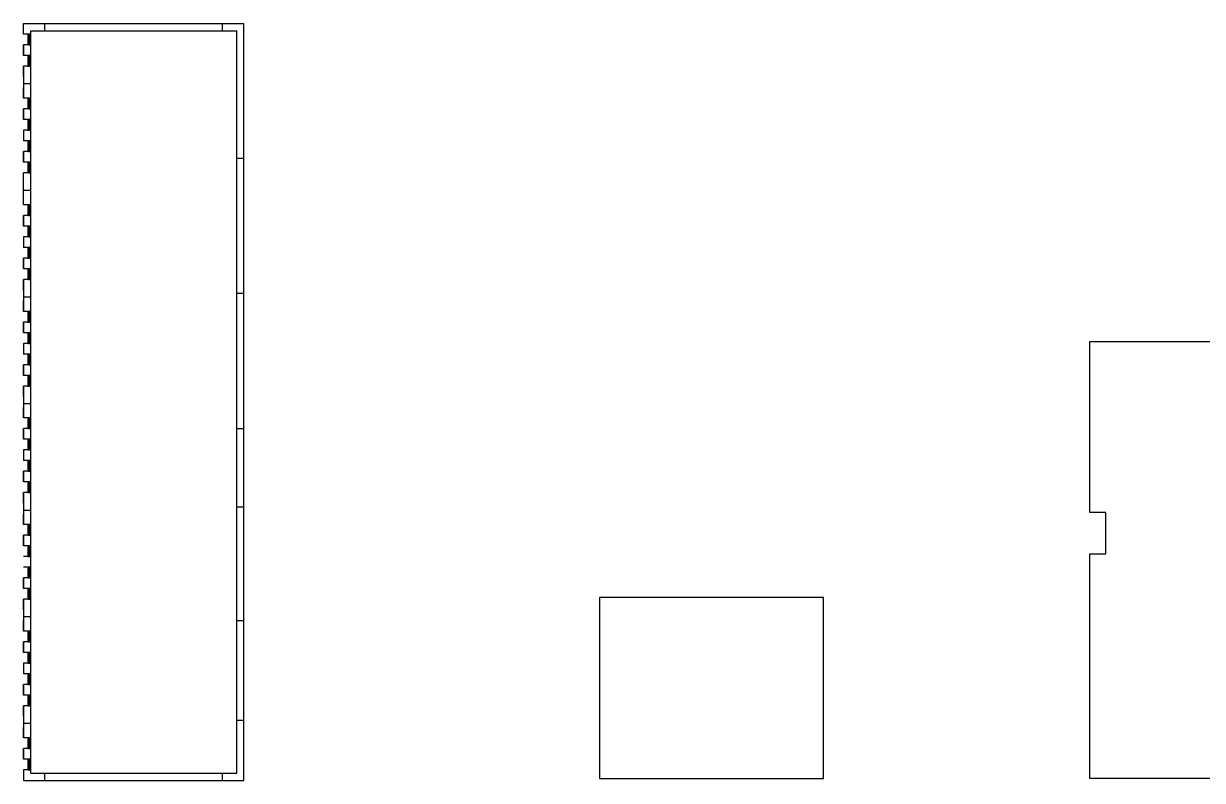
# Model space of a CAD drawing. Header units: inches. Extents: x -2827 to 2347, y -4 to 3466.
# Drawn here: x -2400 to 253, y -4 to 1700 of the extents above; entities that cross this region are included whole.
import ezdxf

# ---------------------------------------------------------------- set-up
doc = ezdxf.new("R2010")
doc.units = ezdxf.units.IN
doc.header["$LTSCALE"] = 10
doc.header["$MEASUREMENT"] = 0
for name, color, linetype in [('A-GLAZ', 1, 'CONTINUOUS'), ('A-GLAZ-SILL', 2, 'CONTINUOUS'), ('A-SITE', 3, 'CONTINUOUS'), ('A-WALL', 5, 'CONTINUOUS')]:
    doc.layers.add(name, color=color, linetype=linetype)

msp = doc.modelspace()

# ---------------------------------------------------------------- linework, layer by layer
at = {"layer": 'A-GLAZ', "linetype": 'Continuous'}
for p, q in [((-2390, 1654), (-2390, 1674)), ((-2384, 1652), (-2384, 1676)), ((-2390, 1606), (-2390, 1626)), ((-2384, 1604), (-2384, 1628)), ((-2390, 1510), (-2390, 1530)), ((-2384, 1508), (-2384, 1532)), ((-2390, 1462), (-2390, 1482)), ((-2384, 1460), (-2384, 1484)), ((-2390, 1414), (-2390, 1434)), ((-2384, 1412), (-2384, 1436)), ((-2390, 1366), (-2390, 1386)), ((-2384, 1364), (-2384, 1388)), ((-2390, 1270), (-2390, 1290)), ((-2384, 1268), (-2384, 1292)), ((-2390, 1222), (-2390, 1242)), ((-2384, 1220), (-2384, 1244)), ((-2390, 1174), (-2390, 1194)), ((-2384, 1172), (-2384, 1196)), ((-2390, 1126), (-2390, 1146)), ((-2384, 1124), (-2384, 1148)), ((-2390, 1030), (-2390, 1050)), ((-2384, 1028), (-2384, 1052)), ((-2390, 982), (-2390, 1002)), ((-2384, 980), (-2384, 1004)), ((-2384, 932), (-2384, 956)), ((-2390, 934), (-2390, 954)), ((-2390, 886), (-2390, 906)), ((-2384, 884), (-2384, 908)), ((-2390, 790), (-2390, 810)), ((-2384, 788), (-2384, 812)), ((-2390, 742), (-2390, 762)), ((-2384, 740), (-2384, 764)), ((-2390, 694), (-2390, 714)), ((-2384, 692), (-2384, 716)), ((-2390, 646), (-2390, 666)), ((-2384, 644), (-2384, 668)), ((-2390, 550), (-2390, 570)), ((-2384, 548), (-2384, 572)), ((-2390, 502), (-2390, 522)), ((-2384, 500), (-2384, 524)), ((-2390, 454), (-2390, 474)), ((-2384, 452), (-2384, 476)), ((-2390, 406), (-2390, 426)), ((-2384, 404), (-2384, 428)), ((-2390, 310), (-2390, 330)), ((-2384, 308), (-2384, 332)), ((-2390, 262), (-2390, 282)), ((-2384, 260), (-2384, 284)), ((-2390, 214), (-2390, 234)), ((-2384, 212), (-2384, 236)), ((-2390, 166), (-2390, 186)), ((-2384, 164), (-2384, 188)), ((-2390, 70), (-2390, 90)), ((-2384, 68), (-2384, 92)), ((-2390, 22), (-2390, 42)), ((-2384, 20), (-2384, 44))]:
    msp.add_line(p, q, dxfattribs=at)
at = {"layer": 'A-GLAZ-SILL', "linetype": 'Continuous'}
for p, q in [((-2387, 1654), (-2387, 1674)), ((-2387, 1606), (-2387, 1626)), ((-2387, 1510), (-2387, 1530)), ((-2387, 1462), (-2387, 1482)), ((-2387, 1414), (-2387, 1434)), ((-2387, 1366), (-2387, 1386)), ((-2387, 1270), (-2387, 1290)), ((-2387, 1222), (-2387, 1242)), ((-2387, 1174), (-2387, 1194)), ((-2387, 1126), (-2387, 1146)), ((-2387, 1030), (-2387, 1050)), ((-2387, 982), (-2387, 1002)), ((-2387, 934), (-2387, 954)), ((-2387, 886), (-2387, 906)), ((-2387, 790), (-2387, 810)), ((-2387, 742), (-2387, 762)), ((-2387, 694), (-2387, 714)), ((-2387, 646), (-2387, 666)), ((-2387, 550), (-2387, 570)), ((-2387, 502), (-2387, 522)), ((-2387, 454), (-2387, 474)), ((-2387, 406), (-2387, 426)), ((-2387, 310), (-2387, 330)), ((-2387, 262), (-2387, 282)), ((-2387, 214), (-2387, 234)), ((-2387, 166), (-2387, 186)), ((-2387, 70), (-2387, 90)), ((-2387, 22), (-2387, 42))]:
    msp.add_line(p, q, dxfattribs=at)
at = {"layer": 'A-SITE'}
msp.add_lwpolyline([(2040, 0), (0, 0), (0, 506), (36, 506), (36, 599), (0, 599), (0, 984), (2199.5, 984), (2200, 607), (2346.5, 607), (2346.5, 130), (2040, 130), (2040, 0)], dxfattribs=at)
msp.add_lwpolyline([(-1104, 0), (-600, 0), (-600, 408), (-1104, 408)], close=True, dxfattribs=at)
at = {"layer": 'A-WALL'}
for p, q in [((-2400, 1700), (-1904, 1700)), ((-2400, 1676), (-2400, 1700)), ((-1904, -4), (-1904, 1700)), ((-2384, 1684), (-1920, 1684)), ((-2384, 1676), (-2384, 1684)), ((-1920, 12), (-1920, 1684)), ((-2384, 12), (-1920, 12)), ((-2400, -4), (-1904, -4))]:
    msp.add_line(p, q, dxfattribs=at)
at = {"layer": 'A-WALL', "ltscale": 0.5}
for p, q in [((-2352, 1684), (-2352, 1700)), ((-1952, 1684), (-1952, 1700)), ((-2352, -4), (-2352, 12)), ((-1952, -4), (-1952, 12))]:
    msp.add_line(p, q, dxfattribs=at)
at = {"layer": 'A-WALL', "linetype": 'Continuous'}
for p, q in [((-2384, 1676), (-2400, 1676)), ((-2400, 1628), (-2400, 1652)), ((-2384, 1652), (-2400, 1652)), ((-2400, 1652), (-2400, 1628)), ((-2384, 1628), (-2384, 1652)), ((-2384, 1628), (-2400, 1628)), ((-2400, 1580), (-2400, 1604)), ((-2384, 1604), (-2400, 1604)), ((-2400, 1604), (-2400, 1532)), ((-2384, 1532), (-2384, 1604)), ((-2384, 1564), (-2400, 1564)), ((-2400, 1532), (-2400, 1556)), ((-2384, 1532), (-2400, 1532)), ((-2400, 1484), (-2400, 1508)), ((-2384, 1508), (-2400, 1508)), ((-2400, 1508), (-2400, 1484)), ((-2384, 1484), (-2384, 1508)), ((-2384, 1484), (-2400, 1484)), ((-2384, 1460), (-2400, 1460)), ((-2400, 1460), (-2400, 1436)), ((-2384, 1436), (-2384, 1460)), ((-2384, 1436), (-2400, 1436)), ((-2400, 1388), (-2400, 1412)), ((-2384, 1412), (-2400, 1412)), ((-2400, 1412), (-2400, 1388)), ((-2384, 1388), (-2384, 1412)), ((-2384, 1388), (-2400, 1388)), ((-2400, 1340), (-2400, 1364)), ((-2384, 1364), (-2400, 1364)), ((-2400, 1292), (-2400, 1364)), ((-2384, 1292), (-2384, 1364)), ((-2384, 1324), (-2400, 1324)), ((-2400, 1292), (-2400, 1316)), ((-2384, 1292), (-2400, 1292)), ((-2400, 1244), (-2400, 1268)), ((-2384, 1268), (-2400, 1268)), ((-2400, 1268), (-2400, 1244)), ((-2384, 1244), (-2384, 1268)), ((-2384, 1244), (-2400, 1244)), ((-2384, 1220), (-2400, 1220)), ((-2400, 1220), (-2400, 1196)), ((-2384, 1196), (-2400, 1196)), ((-2384, 1196), (-2384, 1220)), ((-2400, 1148), (-2400, 1172)), ((-2384, 1172), (-2400, 1172)), ((-2400, 1172), (-2400, 1148)), ((-2384, 1148), (-2384, 1172)), ((-2384, 1148), (-2400, 1148)), ((-2400, 1100), (-2400, 1124)), ((-2384, 1124), (-2400, 1124)), ((-2400, 1124), (-2400, 1052)), ((-2384, 1052), (-2384, 1124)), ((-2384, 1084), (-2400, 1084)), ((-2400, 1052), (-2400, 1076)), ((-2384, 1052), (-2400, 1052)), ((-2400, 1004), (-2400, 1028)), ((-2384, 1028), (-2400, 1028)), ((-2400, 1028), (-2400, 1004)), ((-2384, 1004), (-2384, 1028)), ((-2384, 1004), (-2400, 1004)), ((-2384, 980), (-2400, 980)), ((-2400, 980), (-2400, 956)), ((-2384, 956), (-2400, 956)), ((-2384, 956), (-2384, 980)), ((-2400, 908), (-2400, 932)), ((-2384, 932), (-2400, 932)), ((-2400, 932), (-2400, 908)), ((-2384, 908), (-2384, 932)), ((-2384, 908), (-2400, 908)), ((-2400, 860), (-2400, 884)), ((-2384, 884), (-2400, 884)), ((-2400, 884), (-2400, 812)), ((-2384, 812), (-2384, 884)), ((-2384, 844), (-2400, 844)), ((-2400, 812), (-2400, 836)), ((-2384, 812), (-2400, 812)), ((-2400, 764), (-2400, 788)), ((-2384, 788), (-2400, 788)), ((-2400, 788), (-2400, 764)), ((-2384, 764), (-2384, 788)), ((-2384, 764), (-2400, 764)), ((-2384, 740), (-2400, 740)), ((-2400, 740), (-2400, 716)), ((-2384, 716), (-2384, 740)), ((-2384, 716), (-2400, 716)), ((-2400, 668), (-2400, 692)), ((-2384, 692), (-2400, 692)), ((-2400, 692), (-2400, 668)), ((-2384, 668), (-2384, 692)), ((-2384, 668), (-2400, 668)), ((-2400, 620), (-2400, 644)), ((-2384, 644), (-2400, 644)), ((-2400, 644), (-2400, 572)), ((-2384, 572), (-2384, 644)), ((-2384, 604), (-2400, 604)), ((-2400, 572), (-2400, 596)), ((-2384, 572), (-2400, 572)), ((-2400, 524), (-2400, 548)), ((-2384, 548), (-2400, 548)), ((-2400, 548), (-2400, 524)), ((-2384, 524), (-2384, 548)), ((-2384, 524), (-2400, 524)), ((-2384, 500), (-2400, 500)), ((-2384, 476), (-2384, 500)), ((-2384, 476), (-2400, 476)), ((-2400, 428), (-2400, 452)), ((-2384, 452), (-2400, 452)), ((-2400, 452), (-2400, 428)), ((-2384, 428), (-2384, 452)), ((-2384, 428), (-2400, 428)), ((-2400, 380), (-2400, 404)), ((-2384, 404), (-2400, 404)), ((-2400, 404), (-2400, 332)), ((-2384, 332), (-2384, 404)), ((-2384, 364), (-2400, 364)), ((-2400, 332), (-2400, 356)), ((-2384, 332), (-2400, 332)), ((-2400, 284), (-2400, 308)), ((-2384, 308), (-2400, 308)), ((-2400, 308), (-2400, 284)), ((-2384, 284), (-2384, 308)), ((-2384, 284), (-2400, 284)), ((-2384, 260), (-2400, 260)), ((-2400, 260), (-2400, 236)), ((-2384, 236), (-2384, 260)), ((-2384, 236), (-2400, 236)), ((-2400, 188), (-2400, 212)), ((-2384, 212), (-2400, 212)), ((-2400, 212), (-2400, 188)), ((-2384, 188), (-2400, 188)), ((-2384, 188), (-2384, 212)), ((-2400, 140), (-2400, 164)), ((-2384, 164), (-2400, 164)), ((-2400, 164), (-2400, 92)), ((-2384, 92), (-2384, 164)), ((-2384, 124), (-2400, 124)), ((-2400, 92), (-2400, 116)), ((-2384, 92), (-2400, 92)), ((-2400, 44), (-2400, 68)), ((-2384, 68), (-2400, 68)), ((-2400, 68), (-2400, 44)), ((-2384, 44), (-2384, 68)), ((-2384, 44), (-2400, 44)), ((-2384, 20), (-2400, 20)), ((-2400, 20), (-2400, -4)), ((-2384, 12), (-2384, 20))]:
    msp.add_line(p, q, dxfattribs=at)
at = {"layer": 'A-WALL', "linetype": 'Continuous', "ltscale": 0.5}
for p, q in [((-1904, 1396.4), (-1920, 1396.4)), ((-1904, 1092), (-1920, 1092)), ((-1920, 788), (-1904, 788)), ((-1920, 612), (-1904, 612)), ((-1920, 356), (-1904, 356)), ((-1920, 132), (-1904, 132))]:
    msp.add_line(p, q, dxfattribs=at)
at = {"layer": 'A-WALL', "linetype": 'Continuous'}
for points in [[(-2390, 1674), (-2384, 1674), (-2384, 1676), (-2390, 1676)], [(-2390, 1652), (-2384, 1652), (-2384, 1654), (-2390, 1654)], [(-2390, 1626), (-2384, 1626), (-2384, 1628), (-2390, 1628)], [(-2390, 1604), (-2384, 1604), (-2384, 1606), (-2390, 1606)], [(-2390, 1530), (-2384, 1530), (-2384, 1532), (-2390, 1532)], [(-2390, 1508), (-2384, 1508), (-2384, 1510), (-2390, 1510)], [(-2390, 1482), (-2384, 1482), (-2384, 1484), (-2390, 1484)], [(-2390, 1460), (-2384, 1460), (-2384, 1462), (-2390, 1462)], [(-2390, 1434), (-2384, 1434), (-2384, 1436), (-2390, 1436)], [(-2390, 1412), (-2384, 1412), (-2384, 1414), (-2390, 1414)], [(-2390, 1386), (-2384, 1386), (-2384, 1388), (-2390, 1388)], [(-2390, 1364), (-2384, 1364), (-2384, 1366), (-2390, 1366)], [(-2390, 1290), (-2384, 1290), (-2384, 1292), (-2390, 1292)], [(-2390, 1268), (-2384, 1268), (-2384, 1270), (-2390, 1270)], [(-2390, 1242), (-2384, 1242), (-2384, 1244), (-2390, 1244)], [(-2390, 1220), (-2384, 1220), (-2384, 1222), (-2390, 1222)], [(-2390, 1194), (-2384, 1194), (-2384, 1196), (-2390, 1196)], [(-2390, 1172), (-2384, 1172), (-2384, 1174), (-2390, 1174)], [(-2390, 1146), (-2384, 1146), (-2384, 1148), (-2390, 1148)], [(-2390, 1124), (-2384, 1124), (-2384, 1126), (-2390, 1126)], [(-2390, 1050), (-2384, 1050), (-2384, 1052), (-2390, 1052)], [(-2390, 1028), (-2384, 1028), (-2384, 1030), (-2390, 1030)], [(-2390, 1002), (-2384, 1002), (-2384, 1004), (-2390, 1004)], [(-2390, 980), (-2384, 980), (-2384, 982), (-2390, 982)], [(-2390, 954), (-2384, 954), (-2384, 956), (-2390, 956)], [(-2390, 932), (-2384, 932), (-2384, 934), (-2390, 934)], [(-2390, 906), (-2384, 906), (-2384, 908), (-2390, 908)], [(-2390, 884), (-2384, 884), (-2384, 886), (-2390, 886)], [(-2390, 810), (-2384, 810), (-2384, 812), (-2390, 812)], [(-2390, 788), (-2384, 788), (-2384, 790), (-2390, 790)], [(-2390, 762), (-2384, 762), (-2384, 764), (-2390, 764)], [(-2390, 740), (-2384, 740), (-2384, 742), (-2390, 742)], [(-2390, 714), (-2384, 714), (-2384, 716), (-2390, 716)], [(-2390, 692), (-2384, 692), (-2384, 694), (-2390, 694)], [(-2390, 666), (-2384, 666), (-2384, 668), (-2390, 668)], [(-2390, 644), (-2384, 644), (-2384, 646), (-2390, 646)], [(-2390, 570), (-2384, 570), (-2384, 572), (-2390, 572)], [(-2390, 548), (-2384, 548), (-2384, 550), (-2390, 550)], [(-2390, 522), (-2384, 522), (-2384, 524), (-2390, 524)], [(-2390, 500), (-2384, 500), (-2384, 502), (-2390, 502)], [(-2390, 474), (-2384, 474), (-2384, 476), (-2390, 476)], [(-2390, 452), (-2384, 452), (-2384, 454), (-2390, 454)], [(-2390, 426), (-2384, 426), (-2384, 428), (-2390, 428)], [(-2390, 404), (-2384, 404), (-2384, 406), (-2390, 406)], [(-2390, 330), (-2384, 330), (-2384, 332), (-2390, 332)], [(-2390, 308), (-2384, 308), (-2384, 310), (-2390, 310)], [(-2390, 282), (-2384, 282), (-2384, 284), (-2390, 284)], [(-2390, 260), (-2384, 260), (-2384, 262), (-2390, 262)], [(-2390, 234), (-2384, 234), (-2384, 236), (-2390, 236)], [(-2390, 212), (-2384, 212), (-2384, 214), (-2390, 214)], [(-2390, 186), (-2384, 186), (-2384, 188), (-2390, 188)], [(-2390, 164), (-2384, 164), (-2384, 166), (-2390, 166)], [(-2390, 90), (-2384, 90), (-2384, 92), (-2390, 92)], [(-2390, 68), (-2384, 68), (-2384, 70), (-2390, 70)], [(-2390, 42), (-2384, 42), (-2384, 44), (-2390, 44)], [(-2390, 20), (-2384, 20), (-2384, 22), (-2390, 22)]]:
    msp.add_lwpolyline(points, close=True, dxfattribs=at)

doc.saveas('drawing.dxf')
